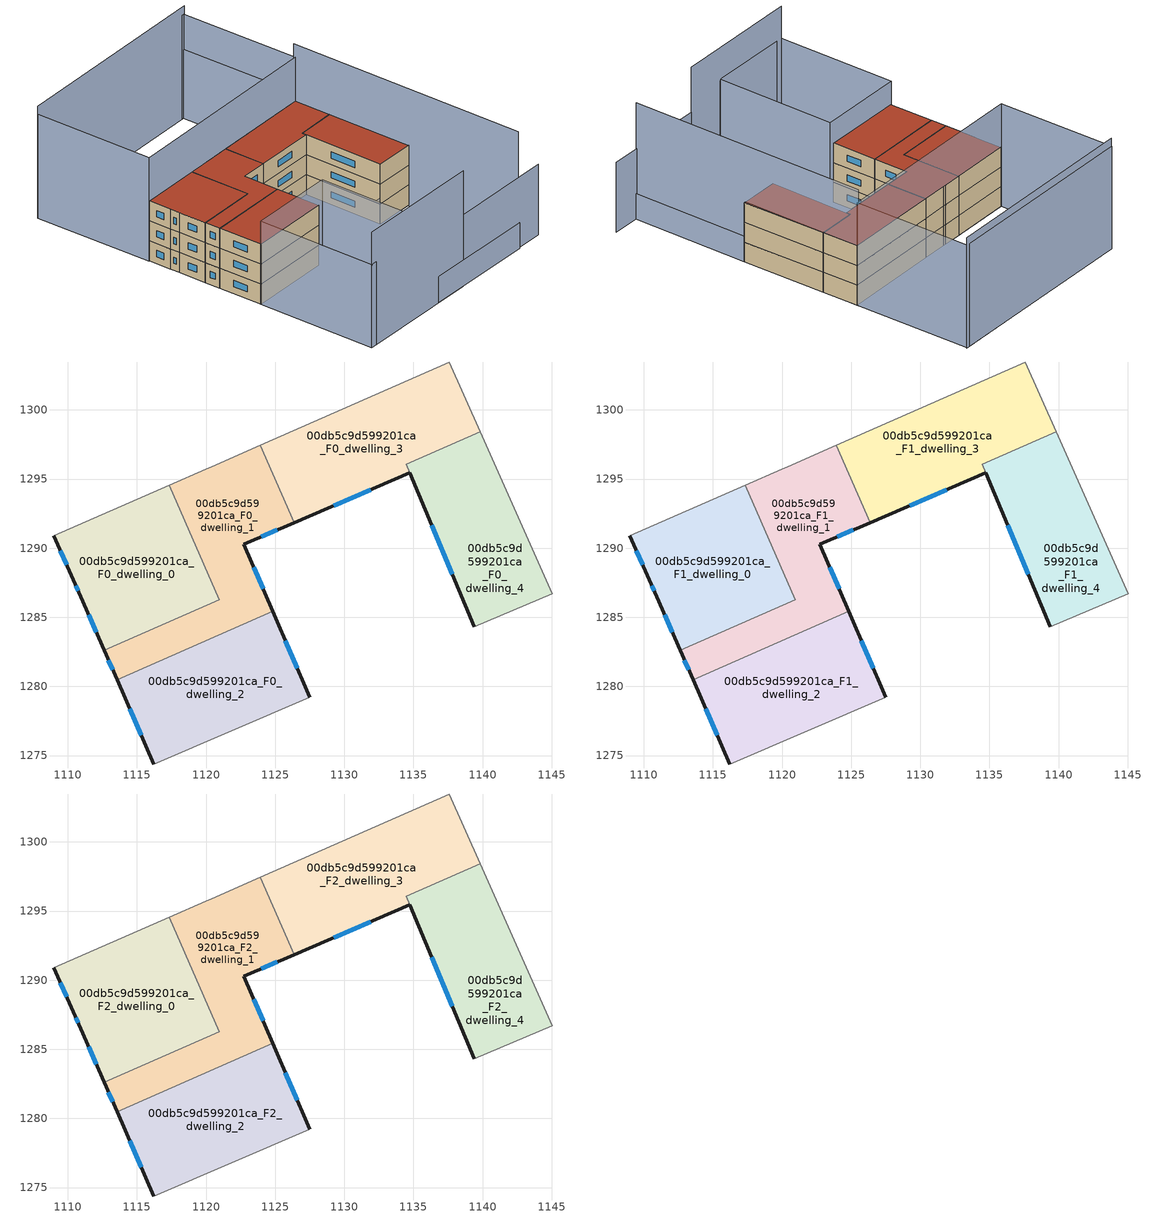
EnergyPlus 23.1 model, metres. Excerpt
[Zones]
00db5c9d599201ca_F0_dwelling_0
 floor ground (EU_floor_Construction): 1117.33,1294.55 1120.97,1286.29 1112.63,1282.62 1110.93,1286.5 1110.39,1287.71 1108.99,1290.89 z0
 wall outside (EU_wall_Construction): 1108.99,1290.89 1110.39,1287.71 1110.93,1286.5 1112.63,1282.62 z0:3
 wall adiabatic (EU_wall_Construction): 1117.33,1294.55 1108.99,1290.89 z0:3
 wall to 00db5c9d599201ca_F0_dwelling_1 (EU_wall_Construction): 1112.63,1282.62 1120.97,1286.29 1117.33,1294.55 z0:3
 window (EU_Window_Construction): 1109.47,1289.81 1109.91,1288.8 / 1111.51,1285.18 1112.05,1283.94 / 1110.57,1287.3 1110.74,1286.91 z1.02:1.98
00db5c9d599201ca_F0_dwelling_1
 floor ground (EU_floor_Construction): 1123.94,1297.45 1126.4,1291.86 1122.74,1290.28 1124.83,1285.42 1113.57,1280.47 1112.63,1282.62 1120.97,1286.29 1117.33,1294.55 1119.99,1295.72 1120.4,1295.89 z0
 wall outside (EU_wall_Construction): 1124.83,1285.42 1122.74,1290.28 1126.4,1291.86 / 1112.63,1282.62 1113.57,1280.47 z0:3
 wall adiabatic (EU_wall_Construction): 1123.94,1297.45 1120.4,1295.89 1119.99,1295.72 1117.33,1294.55 z0:3
 wall to 00db5c9d599201ca_F0_dwelling_3 (EU_wall_Construction): 1126.4,1291.86 1123.94,1297.45 z0:3
 wall to 00db5c9d599201ca_F0_dwelling_2 (EU_wall_Construction): 1113.57,1280.47 1124.83,1285.42 z0:3
 window (EU_Window_Construction): 1123.99,1290.82 1125.16,1291.32 / 1124.12,1287.08 1123.46,1288.63 / 1112.95,1281.89 1113.25,1281.2 z1.02:1.98
00db5c9d599201ca_F0_dwelling_2
 floor ground (EU_floor_Construction): 1124.83,1285.42 1127.51,1279.21 1116.23,1274.39 1113.57,1280.47 z0
 wall outside (EU_wall_Construction): 1127.51,1279.21 1124.83,1285.42 / 1113.57,1280.47 1116.23,1274.39 z0:3
 wall adiabatic (EU_wall_Construction): 1116.23,1274.39 1127.51,1279.21 z0:3
 window (EU_Window_Construction): 1126.6,1281.33 1125.74,1283.31 / 1114.47,1278.4 1115.32,1276.46 z1.02:1.98
00db5c9d599201ca_F0_dwelling_3
 floor ground (EU_floor_Construction): 1137.59,1303.47 1139.83,1298.42 1134.47,1296.07 1134.73,1295.45 1126.4,1291.86 1123.94,1297.45 z0
 wall outside (EU_wall_Construction): 1126.4,1291.86 1134.73,1295.45 z0:3
 wall adiabatic (EU_wall_Construction): 1139.83,1298.42 1137.59,1303.47 1123.94,1297.45 z0:3
 wall to 00db5c9d599201ca_F0_dwelling_4 (EU_wall_Construction): 1134.48,1296.07 1139.83,1298.42 / 1134.73,1295.45 1134.47,1296.07 z0:3
 window (EU_Window_Construction): 1129.23,1293.08 1131.9,1294.23 z1.02:1.98
00db5c9d599201ca_F0_dwelling_4
 floor ground (EU_floor_Construction): 1139.83,1298.42 1145.03,1286.72 1139.41,1284.31 1134.74,1295.45 1134.47,1296.07 z0
 wall outside (EU_wall_Construction): 1134.74,1295.45 1139.41,1284.31 z0:3
 wall adiabatic (EU_wall_Construction): 1139.41,1284.31 1145.03,1286.72 1139.83,1298.42 z0:3
 window (EU_Window_Construction): 1136.33,1291.66 1137.82,1288.1 z1.02:1.98
00db5c9d599201ca_F1_dwelling_0
 floor to 00db5c9d599201ca_F0_dwelling_0 (EU_floor_Construction): 1117.33,1294.55 1120.97,1286.29 1112.63,1282.62 1110.93,1286.5 1110.38,1287.71 1108.99,1290.89 z3
 wall outside (EU_wall_Construction): 1108.99,1290.89 1110.39,1287.71 1110.93,1286.5 1112.63,1282.62 z3:6
 wall adiabatic (EU_wall_Construction): 1117.33,1294.55 1108.99,1290.89 z3:6
 wall to 00db5c9d599201ca_F1_dwelling_1 (EU_wall_Construction): 1112.63,1282.62 1120.97,1286.29 1117.33,1294.55 z3:6
 window (EU_Window_Construction): 1109.47,1289.81 1109.91,1288.8 / 1111.51,1285.18 1112.05,1283.94 / 1110.57,1287.3 1110.74,1286.91 z4.02:4.98
00db5c9d599201ca_F1_dwelling_1
 floor to 00db5c9d599201ca_F0_dwelling_1 (EU_floor_Construction): 1123.94,1297.45 1126.4,1291.86 1122.74,1290.28 1124.83,1285.42 1113.57,1280.47 1112.63,1282.62 1120.97,1286.29 1117.33,1294.55 1119.99,1295.72 1120.4,1295.89 z3
 wall outside (EU_wall_Construction): 1124.83,1285.42 1122.74,1290.28 1126.4,1291.86 / 1112.63,1282.62 1113.57,1280.47 z3:6
 wall adiabatic (EU_wall_Construction): 1123.94,1297.45 1120.4,1295.89 1119.99,1295.72 1117.33,1294.55 z3:6
 wall to 00db5c9d599201ca_F1_dwelling_3 (EU_wall_Construction): 1126.4,1291.86 1123.94,1297.45 z3:6
 wall to 00db5c9d599201ca_F1_dwelling_2 (EU_wall_Construction): 1113.57,1280.47 1124.83,1285.42 z3:6
 window (EU_Window_Construction): 1123.99,1290.82 1125.16,1291.32 / 1124.12,1287.08 1123.46,1288.63 / 1112.95,1281.89 1113.25,1281.2 z4.02:4.98
00db5c9d599201ca_F1_dwelling_2
 floor to 00db5c9d599201ca_F0_dwelling_2 (EU_floor_Construction): 1124.83,1285.42 1127.51,1279.21 1116.23,1274.39 1113.57,1280.47 z3
 wall outside (EU_wall_Construction): 1127.51,1279.21 1124.83,1285.42 / 1113.57,1280.47 1116.23,1274.39 z3:6
 wall adiabatic (EU_wall_Construction): 1116.23,1274.39 1127.51,1279.21 z3:6
 window (EU_Window_Construction): 1126.6,1281.33 1125.74,1283.31 / 1114.47,1278.4 1115.32,1276.46 z4.02:4.98
00db5c9d599201ca_F1_dwelling_3
 floor to 00db5c9d599201ca_F0_dwelling_3 (EU_floor_Construction): 1137.59,1303.47 1139.83,1298.42 1134.47,1296.07 1134.73,1295.45 1126.4,1291.86 1123.94,1297.45 z3
 wall outside (EU_wall_Construction): 1126.4,1291.86 1134.73,1295.45 z3:6
 wall adiabatic (EU_wall_Construction): 1139.83,1298.42 1137.59,1303.47 1123.94,1297.45 z3:6
 wall to 00db5c9d599201ca_F1_dwelling_4 (EU_wall_Construction): 1134.48,1296.07 1139.83,1298.42 / 1134.73,1295.45 1134.47,1296.07 z3:6
 window (EU_Window_Construction): 1129.23,1293.08 1131.9,1294.23 z4.02:4.98
00db5c9d599201ca_F1_dwelling_4
 floor to 00db5c9d599201ca_F0_dwelling_4 (EU_floor_Construction): 1139.83,1298.42 1145.03,1286.72 1139.41,1284.31 1134.74,1295.45 1134.47,1296.07 z3
 wall outside (EU_wall_Construction): 1134.74,1295.45 1139.41,1284.31 z3:6
 wall adiabatic (EU_wall_Construction): 1139.41,1284.31 1145.03,1286.72 1139.83,1298.42 z3:6
 window (EU_Window_Construction): 1136.33,1291.66 1137.82,1288.1 z4.02:4.98
00db5c9d599201ca_F2_dwelling_0
 floor to 00db5c9d599201ca_F1_dwelling_0 (EU_floor_Construction): 1117.33,1294.55 1120.97,1286.29 1112.63,1282.62 1110.93,1286.5 1110.38,1287.71 1108.99,1290.89 z6
 wall outside (EU_wall_Construction): 1108.99,1290.89 1110.39,1287.71 1110.93,1286.5 1112.63,1282.62 z6:9
 wall adiabatic (EU_wall_Construction): 1117.33,1294.55 1108.99,1290.89 z6:9
 wall to 00db5c9d599201ca_F2_dwelling_1 (EU_wall_Construction): 1112.63,1282.62 1120.97,1286.29 1117.33,1294.55 z6:9
 window (EU_Window_Construction): 1109.47,1289.81 1109.91,1288.8 / 1111.51,1285.18 1112.05,1283.94 / 1110.57,1287.3 1110.74,1286.91 z7.02:7.98
 roof outside (EU_roof_Construction): 1120.97,1286.29 1117.33,1294.55 1108.99,1290.89 1110.39,1287.71 1110.93,1286.5 1112.63,1282.62 z9
00db5c9d599201ca_F2_dwelling_1
 floor to 00db5c9d599201ca_F1_dwelling_1 (EU_floor_Construction): 1123.94,1297.45 1126.4,1291.86 1122.74,1290.28 1124.83,1285.42 1113.57,1280.47 1112.63,1282.62 1120.97,1286.29 1117.33,1294.55 1119.99,1295.72 1120.4,1295.89 z6
 wall outside (EU_wall_Construction): 1124.83,1285.42 1122.74,1290.28 1126.4,1291.86 / 1112.63,1282.62 1113.57,1280.47 z6:9
 wall adiabatic (EU_wall_Construction): 1123.94,1297.45 1120.4,1295.89 1119.99,1295.72 1117.33,1294.55 z6:9
 wall to 00db5c9d599201ca_F2_dwelling_3 (EU_wall_Construction): 1126.4,1291.86 1123.94,1297.45 z6:9
 wall to 00db5c9d599201ca_F2_dwelling_2 (EU_wall_Construction): 1113.57,1280.47 1124.83,1285.42 z6:9
 window (EU_Window_Construction): 1123.99,1290.82 1125.16,1291.32 / 1124.12,1287.08 1123.46,1288.63 / 1112.95,1281.89 1113.25,1281.2 z7.02:7.98
 roof outside (EU_roof_Construction): 1124.83,1285.42 1122.74,1290.28 1126.4,1291.86 1123.94,1297.45 1120.4,1295.89 1119.99,1295.72 1117.33,1294.55 1120.97,1286.29 1112.63,1282.62 1113.57,1280.47 z9
00db5c9d599201ca_F2_dwelling_2
 floor to 00db5c9d599201ca_F1_dwelling_2 (EU_floor_Construction): 1124.83,1285.42 1127.51,1279.21 1116.23,1274.39 1113.57,1280.47 z6
 wall outside (EU_wall_Construction): 1127.51,1279.21 1124.83,1285.42 / 1113.57,1280.47 1116.23,1274.39 z6:9
 wall adiabatic (EU_wall_Construction): 1116.23,1274.39 1127.51,1279.21 z6:9
 window (EU_Window_Construction): 1126.6,1281.33 1125.74,1283.31 / 1114.47,1278.4 1115.32,1276.46 z7.02:7.98
 roof outside (EU_roof_Construction): 1127.51,1279.21 1124.83,1285.42 1113.57,1280.47 1116.23,1274.39 z9
00db5c9d599201ca_F2_dwelling_3
 floor to 00db5c9d599201ca_F1_dwelling_3 (EU_floor_Construction): 1137.59,1303.47 1139.83,1298.42 1134.47,1296.07 1134.73,1295.45 1126.4,1291.86 1123.94,1297.45 z6
 wall outside (EU_wall_Construction): 1126.4,1291.86 1134.73,1295.45 z6:9
 wall adiabatic (EU_wall_Construction): 1139.83,1298.42 1137.59,1303.47 1123.94,1297.45 z6:9
 wall to 00db5c9d599201ca_F2_dwelling_4 (EU_wall_Construction): 1134.48,1296.07 1139.83,1298.42 / 1134.73,1295.45 1134.47,1296.07 z6:9
 window (EU_Window_Construction): 1129.23,1293.08 1131.9,1294.23 z7.02:7.98
 roof outside (EU_roof_Construction): 1134.73,1295.45 1134.47,1296.07 1139.83,1298.42 1137.59,1303.47 1123.94,1297.45 1126.4,1291.86 z9
00db5c9d599201ca_F2_dwelling_4
 floor to 00db5c9d599201ca_F1_dwelling_4 (EU_floor_Construction): 1139.83,1298.42 1145.03,1286.72 1139.41,1284.31 1134.74,1295.45 1134.47,1296.07 z6
 wall outside (EU_wall_Construction): 1134.74,1295.45 1139.41,1284.31 z6:9
 wall adiabatic (EU_wall_Construction): 1139.41,1284.31 1145.03,1286.72 1139.83,1298.42 z6:9
 window (EU_Window_Construction): 1136.33,1291.66 1137.82,1288.1 z7.02:7.98
 roof outside (EU_roof_Construction): 1145.03,1286.72 1139.83,1298.42 1134.48,1296.07 1134.74,1295.45 1139.41,1284.31 z9
shading: 1123.31,1257.81 1141.14,1265.54 z0:17.4; 1141.13,1265.64 1155.91,1271.98 z0:10.6; 1135.35,1263.04 1123.33,1257.82 / 1123.33,1257.82 1116.16,1274.36 / 1116.16,1274.36 1128.18,1279.58 / 1128.18,1279.58 1135.35,1263.04 z0:12.5; 1128.97,1279.84 1145.05,1286.73 / 1145.05,1286.73 1152.12,1270.22 / 1152.12,1270.22 1136.03,1263.33 / 1136.03,1263.33 1128.97,1279.84 z0:3.9; 1151.96,1270.26 1137.51,1303.65 z0:17.6; 1137.59,1303.47 1108.9,1290.83 / 1108.9,1290.83 1101.65,1307.29 / 1101.65,1307.29 1130.35,1319.92 / 1130.35,1319.92 1137.59,1303.47 z0:15.6; 1137.53,1303.41 1130.26,1319.89 z0:10.4; 1130.44,1319.96 1101.69,1307.27 z0:16.8
[Building]
EU S2 Campaign: North Axis=0; Terrain=City; Solar Distribution=FullExterior
[Site:Location]
Vienna: Latitude=48; Longitude=16.5; Time Zone=1; Elevation=183
[SizingPeriod:WeatherFileDays]
AnnualSizingPeriod: Begin Month=1; Begin Day of Month=1; End Month=12; End Day of Month=31; Day of Week for Start Day=Monday; Use Weather File Daylight Saving Period=No; Use Weather File Rain and Snow Indicators=No
[MATERIAL]
EU_InternalMass_Material: Roughness=MediumRough; Thickness=0.1; Conductivity=1; Density=1800; Specific Heat=900; Thermal Absorptance=0.9; Solar Absorptance=0.7; Visible Absorptance=0.7
[MATERIAL:NOMASS] Roughness=MediumRough; Thermal Absorptance=0.9; Solar Absorptance=0.7; Visible Absorptance=0.7
Name | Thermal Resistance
EU_wall_NoMass | 0.942466
EU_roof_NoMass | 0.551687
EU_floor_NoMass | 0.66527
[WINDOWMATERIAL:SIMPLEGLAZINGSYSTEM]
EU_Window_SimpleGlazing: UFactor=2.03367; Solar Heat Gain Coefficient=0.65; Visible Transmittance=0.65
[CONSTRUCTION]
EU_wall_Construction: EU_wall_NoMass
EU_roof_Construction: EU_roof_NoMass
EU_floor_Construction: EU_floor_NoMass
EU_Window_Construction: EU_Window_SimpleGlazing
EU_InternalMass_Construction: EU_InternalMass_Material
[ZONE] Type=1; Multiplier=1; Ceiling Height=autocalculate; Floor Area=autocalculate; Part of Total Floor Area=Yes
Name | Volume
00db5c9d599201ca_F0_dwelling_0; 00db5c9d599201ca_F1_dwelling_0; 00db5c9d599201ca_F2_dwelling_0 | 246.927
00db5c9d599201ca_F0_dwelling_1; 00db5c9d599201ca_F1_dwelling_1; 00db5c9d599201ca_F2_dwelling_1 | 246.913
00db5c9d599201ca_F0_dwelling_2; 00db5c9d599201ca_F1_dwelling_2; 00db5c9d599201ca_F2_dwelling_2 | 246.896
00db5c9d599201ca_F0_dwelling_3; 00db5c9d599201ca_F1_dwelling_3; 00db5c9d599201ca_F2_dwelling_3 | 264.275
00db5c9d599201ca_F0_dwelling_4; 00db5c9d599201ca_F1_dwelling_4; 00db5c9d599201ca_F2_dwelling_4 | 229.523
[INTERNALMASS] Construction=EU_InternalMass_Construction
Name | Zone or ZoneList | Surface Area
00db5c9d599201ca_F0_dwelling_0_EU_InternalMass | 00db5c9d599201ca_F0_dwelling_0 | 82.3093
00db5c9d599201ca_F0_dwelling_1_EU_InternalMass | 00db5c9d599201ca_F0_dwelling_1 | 82.3044
00db5c9d599201ca_F0_dwelling_2_EU_InternalMass | 00db5c9d599201ca_F0_dwelling_2 | 82.2979
00db5c9d599201ca_F0_dwelling_3_EU_InternalMass | 00db5c9d599201ca_F0_dwelling_3 | 88.0961
00db5c9d599201ca_F0_dwelling_4_EU_InternalMass | 00db5c9d599201ca_F0_dwelling_4 | 76.5073
00db5c9d599201ca_F1_dwelling_0_EU_InternalMass | 00db5c9d599201ca_F1_dwelling_0 | 82.3093
00db5c9d599201ca_F1_dwelling_1_EU_InternalMass | 00db5c9d599201ca_F1_dwelling_1 | 82.3044
00db5c9d599201ca_F1_dwelling_2_EU_InternalMass | 00db5c9d599201ca_F1_dwelling_2 | 82.2979
00db5c9d599201ca_F1_dwelling_3_EU_InternalMass | 00db5c9d599201ca_F1_dwelling_3 | 88.0961
00db5c9d599201ca_F1_dwelling_4_EU_InternalMass | 00db5c9d599201ca_F1_dwelling_4 | 76.5073
00db5c9d599201ca_F2_dwelling_0_EU_InternalMass | 00db5c9d599201ca_F2_dwelling_0 | 82.3093
00db5c9d599201ca_F2_dwelling_1_EU_InternalMass | 00db5c9d599201ca_F2_dwelling_1 | 82.3044
00db5c9d599201ca_F2_dwelling_2_EU_InternalMass | 00db5c9d599201ca_F2_dwelling_2 | 82.2979
00db5c9d599201ca_F2_dwelling_3_EU_InternalMass | 00db5c9d599201ca_F2_dwelling_3 | 88.0961
00db5c9d599201ca_F2_dwelling_4_EU_InternalMass | 00db5c9d599201ca_F2_dwelling_4 | 76.5073
[OTHEREQUIPMENT] Fuel Type=Electricity; Design Level Calculation Method=Watts/Area; Power per Zone Floor Area=1; Fraction Latent=0; Fraction Radiant=0; Fraction Lost=0; Carbon Dioxide Generation Rate=0; EndUse Subcategory=EU_Step8_InternalGains
Name | Zone or ZoneList or Space or SpaceList | Schedule
EU_Step8_InternalGain_00db5c9d599201ca_F0_dwelling_0_f000 | 00db5c9d599201ca_F0_dwelling_0 | EU_Step8_GainSchedule_00db5c9d599201ca_F0_dwelling_0_f000
EU_Step8_InternalGain_00db5c9d599201ca_F0_dwelling_1_f000 | 00db5c9d599201ca_F0_dwelling_1 | EU_Step8_GainSchedule_00db5c9d599201ca_F0_dwelling_1_f000
EU_Step8_InternalGain_00db5c9d599201ca_F0_dwelling_2_f000 | 00db5c9d599201ca_F0_dwelling_2 | EU_Step8_GainSchedule_00db5c9d599201ca_F0_dwelling_2_f000
EU_Step8_InternalGain_00db5c9d599201ca_F0_dwelling_3_f000 | 00db5c9d599201ca_F0_dwelling_3 | EU_Step8_GainSchedule_00db5c9d599201ca_F0_dwelling_3_f000
EU_Step8_InternalGain_00db5c9d599201ca_F0_dwelling_4_f000 | 00db5c9d599201ca_F0_dwelling_4 | EU_Step8_GainSchedule_00db5c9d599201ca_F0_dwelling_4_f000
EU_Step8_InternalGain_00db5c9d599201ca_F1_dwelling_0_f000 | 00db5c9d599201ca_F1_dwelling_0 | EU_Step8_GainSchedule_00db5c9d599201ca_F1_dwelling_0_f000
EU_Step8_InternalGain_00db5c9d599201ca_F1_dwelling_1_f000 | 00db5c9d599201ca_F1_dwelling_1 | EU_Step8_GainSchedule_00db5c9d599201ca_F1_dwelling_1_f000
EU_Step8_InternalGain_00db5c9d599201ca_F1_dwelling_2_f000 | 00db5c9d599201ca_F1_dwelling_2 | EU_Step8_GainSchedule_00db5c9d599201ca_F1_dwelling_2_f000
EU_Step8_InternalGain_00db5c9d599201ca_F1_dwelling_3_f000 | 00db5c9d599201ca_F1_dwelling_3 | EU_Step8_GainSchedule_00db5c9d599201ca_F1_dwelling_3_f000
EU_Step8_InternalGain_00db5c9d599201ca_F1_dwelling_4_f000 | 00db5c9d599201ca_F1_dwelling_4 | EU_Step8_GainSchedule_00db5c9d599201ca_F1_dwelling_4_f000
EU_Step8_InternalGain_00db5c9d599201ca_F2_dwelling_0_f000 | 00db5c9d599201ca_F2_dwelling_0 | EU_Step8_GainSchedule_00db5c9d599201ca_F2_dwelling_0_f000
EU_Step8_InternalGain_00db5c9d599201ca_F2_dwelling_1_f000 | 00db5c9d599201ca_F2_dwelling_1 | EU_Step8_GainSchedule_00db5c9d599201ca_F2_dwelling_1_f000
EU_Step8_InternalGain_00db5c9d599201ca_F2_dwelling_2_f000 | 00db5c9d599201ca_F2_dwelling_2 | EU_Step8_GainSchedule_00db5c9d599201ca_F2_dwelling_2_f000
EU_Step8_InternalGain_00db5c9d599201ca_F2_dwelling_3_f000 | 00db5c9d599201ca_F2_dwelling_3 | EU_Step8_GainSchedule_00db5c9d599201ca_F2_dwelling_3_f000
EU_Step8_InternalGain_00db5c9d599201ca_F2_dwelling_4_f000 | 00db5c9d599201ca_F2_dwelling_4 | EU_Step8_GainSchedule_00db5c9d599201ca_F2_dwelling_4_f000
[ZONEVENTILATION:DESIGNFLOWRATE] Schedule=EU_AlwaysOn; Design Flow Rate Calculation Method=AirChanges/Hour; Air Changes per Hour=0.530523; Ventilation Type=Natural; Fan Pressure Rise=0; Fan Total Efficiency=1; Constant Term Coefficient=1; Temperature Term Coefficient=0; Velocity Term Coefficient=0; Velocity Squared Term Coefficient=0; Minimum Indoor Temperature=-100; Maximum Indoor Temperature=100; Delta Temperature=-100; Minimum Outdoor Temperature=-100; Maximum Outdoor Temperature=100; Maximum Wind Speed=40
Name | Zone or ZoneList or Space or SpaceList
EU_ConstantAir_00db5c9d599201ca_F0_dwelling_0 | 00db5c9d599201ca_F0_dwelling_0
EU_ConstantAir_00db5c9d599201ca_F0_dwelling_1 | 00db5c9d599201ca_F0_dwelling_1
EU_ConstantAir_00db5c9d599201ca_F0_dwelling_2 | 00db5c9d599201ca_F0_dwelling_2
EU_ConstantAir_00db5c9d599201ca_F0_dwelling_3 | 00db5c9d599201ca_F0_dwelling_3
EU_ConstantAir_00db5c9d599201ca_F0_dwelling_4 | 00db5c9d599201ca_F0_dwelling_4
EU_ConstantAir_00db5c9d599201ca_F1_dwelling_0 | 00db5c9d599201ca_F1_dwelling_0
EU_ConstantAir_00db5c9d599201ca_F1_dwelling_1 | 00db5c9d599201ca_F1_dwelling_1
EU_ConstantAir_00db5c9d599201ca_F1_dwelling_2 | 00db5c9d599201ca_F1_dwelling_2
EU_ConstantAir_00db5c9d599201ca_F1_dwelling_3 | 00db5c9d599201ca_F1_dwelling_3
EU_ConstantAir_00db5c9d599201ca_F1_dwelling_4 | 00db5c9d599201ca_F1_dwelling_4
EU_ConstantAir_00db5c9d599201ca_F2_dwelling_0 | 00db5c9d599201ca_F2_dwelling_0
EU_ConstantAir_00db5c9d599201ca_F2_dwelling_1 | 00db5c9d599201ca_F2_dwelling_1
EU_ConstantAir_00db5c9d599201ca_F2_dwelling_2 | 00db5c9d599201ca_F2_dwelling_2
EU_ConstantAir_00db5c9d599201ca_F2_dwelling_3 | 00db5c9d599201ca_F2_dwelling_3
EU_ConstantAir_00db5c9d599201ca_F2_dwelling_4 | 00db5c9d599201ca_F2_dwelling_4
[HVACTEMPLATE:THERMOSTAT] Constant Heating Setpoint=20; Constant Cooling Setpoint=50
EU_HeatOnly_00db5c9d599201ca_F0_dwelling_0; EU_HeatOnly_00db5c9d599201ca_F0_dwelling_1; EU_HeatOnly_00db5c9d599201ca_F0_dwelling_2; EU_HeatOnly_00db5c9d599201ca_F0_dwelling_3; EU_HeatOnly_00db5c9d599201ca_F0_dwelling_4; EU_HeatOnly_00db5c9d599201ca_F1_dwelling_0; EU_HeatOnly_00db5c9d599201ca_F1_dwelling_1; EU_HeatOnly_00db5c9d599201ca_F1_dwelling_2; EU_HeatOnly_00db5c9d599201ca_F1_dwelling_3; EU_HeatOnly_00db5c9d599201ca_F1_dwelling_4; EU_HeatOnly_00db5c9d599201ca_F2_dwelling_0; EU_HeatOnly_00db5c9d599201ca_F2_dwelling_1; EU_HeatOnly_00db5c9d599201ca_F2_dwelling_2; EU_HeatOnly_00db5c9d599201ca_F2_dwelling_3; EU_HeatOnly_00db5c9d599201ca_F2_dwelling_4
[HVACTEMPLATE:ZONE:IDEALLOADSAIRSYSTEM] System Availability Schedule=EU_AlwaysOn; Maximum Heating Supply Air Temperature=50; Minimum Cooling Supply Air Temperature=13; Maximum Heating Supply Air Humidity Ratio=0.0156; Minimum Cooling Supply Air Humidity Ratio=0.0077; Heating Limit=NoLimit; Cooling Limit=NoLimit; Heating Availability Schedule=EU_AlwaysOn; Cooling Availability Schedule=EU_CoolingOff; Dehumidification Control Type=ConstantSensibleHeatRatio; Cooling Sensible Heat Ratio=0.7; Dehumidification Setpoint=60; Humidification Control Type=None; Humidification Setpoint=30; Outdoor Air Method=None; Outdoor Air Flow Rate per Person=0.00944; Outdoor Air Flow Rate per Zone Floor Area=0; Outdoor Air Flow Rate per Zone=0; Demand Controlled Ventilation Type=None; Outdoor Air Economizer Type=NoEconomizer; Heat Recovery Type=None; Sensible Heat Recovery Effectiveness=0.7; Latent Heat Recovery Effectiveness=0.65
Name | Template Thermostat
00db5c9d599201ca_F0_dwelling_0 | EU_HeatOnly_00db5c9d599201ca_F0_dwelling_0
00db5c9d599201ca_F0_dwelling_1 | EU_HeatOnly_00db5c9d599201ca_F0_dwelling_1
00db5c9d599201ca_F0_dwelling_2 | EU_HeatOnly_00db5c9d599201ca_F0_dwelling_2
00db5c9d599201ca_F0_dwelling_3 | EU_HeatOnly_00db5c9d599201ca_F0_dwelling_3
00db5c9d599201ca_F0_dwelling_4 | EU_HeatOnly_00db5c9d599201ca_F0_dwelling_4
00db5c9d599201ca_F1_dwelling_0 | EU_HeatOnly_00db5c9d599201ca_F1_dwelling_0
00db5c9d599201ca_F1_dwelling_1 | EU_HeatOnly_00db5c9d599201ca_F1_dwelling_1
00db5c9d599201ca_F1_dwelling_2 | EU_HeatOnly_00db5c9d599201ca_F1_dwelling_2
00db5c9d599201ca_F1_dwelling_3 | EU_HeatOnly_00db5c9d599201ca_F1_dwelling_3
00db5c9d599201ca_F1_dwelling_4 | EU_HeatOnly_00db5c9d599201ca_F1_dwelling_4
00db5c9d599201ca_F2_dwelling_0 | EU_HeatOnly_00db5c9d599201ca_F2_dwelling_0
00db5c9d599201ca_F2_dwelling_1 | EU_HeatOnly_00db5c9d599201ca_F2_dwelling_1
00db5c9d599201ca_F2_dwelling_2 | EU_HeatOnly_00db5c9d599201ca_F2_dwelling_2
00db5c9d599201ca_F2_dwelling_3 | EU_HeatOnly_00db5c9d599201ca_F2_dwelling_3
00db5c9d599201ca_F2_dwelling_4 | EU_HeatOnly_00db5c9d599201ca_F2_dwelling_4
[SIZING:ZONE] Zone Cooling Design Supply Air Temperature Input Method=SupplyAirTemperature; Zone Cooling Design Supply Air Temperature=13; Zone Heating Design Supply Air Temperature Input Method=SupplyAirTemperature; Zone Heating Design Supply Air Temperature=50; Zone Cooling Design Supply Air Humidity Ratio=0.008; Zone Heating Design Supply Air Humidity Ratio=0.008; Cooling Design Air Flow Method=DesignDay; Cooling Design Air Flow Rate=0; Cooling Minimum Air Flow per Zone Floor Area=0.000762; Cooling Minimum Air Flow=0; Cooling Minimum Air Flow Fraction=0.2; Heating Design Air Flow Method=DesignDay; Heating Design Air Flow Rate=0; Heating Maximum Air Flow per Zone Floor Area=0.002032; Heating Maximum Air Flow=0.141576; Heating Maximum Air Flow Fraction=0.3; Account for Dedicated Outdoor Air System=No; Dedicated Outdoor Air System Control Strategy=NeutralSupplyAir; Dedicated Outdoor Air Low Setpoint Temperature for Design=autosize; Dedicated Outdoor Air High Setpoint Temperature for Design=autosize; Zone Load Sizing Method=Sensible Load Only No Latent Load; Zone Latent Cooling Design Supply Air Humidity Ratio Input Method=HumidityRatioDifference; Zone Cooling Design Supply Air Humidity Ratio Difference=0.005; Zone Latent Heating Design Supply Air Humidity Ratio Input Method=HumidityRatioDifference; Zone Humidification Design Supply Air Humidity Ratio Difference=0.005
00db5c9d599201ca_F0_dwelling_0; 00db5c9d599201ca_F0_dwelling_1; 00db5c9d599201ca_F0_dwelling_2; 00db5c9d599201ca_F0_dwelling_3; 00db5c9d599201ca_F0_dwelling_4; 00db5c9d599201ca_F1_dwelling_0; 00db5c9d599201ca_F1_dwelling_1; 00db5c9d599201ca_F1_dwelling_2; 00db5c9d599201ca_F1_dwelling_3; 00db5c9d599201ca_F1_dwelling_4; 00db5c9d599201ca_F2_dwelling_0; 00db5c9d599201ca_F2_dwelling_1; 00db5c9d599201ca_F2_dwelling_2; 00db5c9d599201ca_F2_dwelling_3; 00db5c9d599201ca_F2_dwelling_4
[SCHEDULE:CONSTANT]
Name | Hourly Value
EU_AlwaysOn | 1
EU_CoolingOff | 0
[SCHEDULE:FILE] Column Number=1; Rows to Skip at Top=0; Number of Hours of Data=8760; Column Separator=Comma; Interpolate to Timestep=No; Minutes per Item=60; Adjust Schedule for Daylight Savings=Yes
Name | File
EU_Step8_GainSchedule_00db5c9d599201ca_F0_dwelling_0_f000 | ../../schedules/00db5c9d599201ca/00db5c9d599201ca_F0_dwelling_0_f000_gain.csv
EU_Step8_GainSchedule_00db5c9d599201ca_F0_dwelling_1_f000 | ../../schedules/00db5c9d599201ca/00db5c9d599201ca_F0_dwelling_1_f000_gain.csv
EU_Step8_GainSchedule_00db5c9d599201ca_F0_dwelling_2_f000 | ../../schedules/00db5c9d599201ca/00db5c9d599201ca_F0_dwelling_2_f000_gain.csv
EU_Step8_GainSchedule_00db5c9d599201ca_F0_dwelling_3_f000 | ../../schedules/00db5c9d599201ca/00db5c9d599201ca_F0_dwelling_3_f000_gain.csv
EU_Step8_GainSchedule_00db5c9d599201ca_F0_dwelling_4_f000 | ../../schedules/00db5c9d599201ca/00db5c9d599201ca_F0_dwelling_4_f000_gain.csv
EU_Step8_GainSchedule_00db5c9d599201ca_F1_dwelling_0_f000 | ../../schedules/00db5c9d599201ca/00db5c9d599201ca_F1_dwelling_0_f000_gain.csv
EU_Step8_GainSchedule_00db5c9d599201ca_F1_dwelling_1_f000 | ../../schedules/00db5c9d599201ca/00db5c9d599201ca_F1_dwelling_1_f000_gain.csv
EU_Step8_GainSchedule_00db5c9d599201ca_F1_dwelling_2_f000 | ../../schedules/00db5c9d599201ca/00db5c9d599201ca_F1_dwelling_2_f000_gain.csv
EU_Step8_GainSchedule_00db5c9d599201ca_F1_dwelling_3_f000 | ../../schedules/00db5c9d599201ca/00db5c9d599201ca_F1_dwelling_3_f000_gain.csv
EU_Step8_GainSchedule_00db5c9d599201ca_F1_dwelling_4_f000 | ../../schedules/00db5c9d599201ca/00db5c9d599201ca_F1_dwelling_4_f000_gain.csv
EU_Step8_GainSchedule_00db5c9d599201ca_F2_dwelling_0_f000 | ../../schedules/00db5c9d599201ca/00db5c9d599201ca_F2_dwelling_0_f000_gain.csv
EU_Step8_GainSchedule_00db5c9d599201ca_F2_dwelling_1_f000 | ../../schedules/00db5c9d599201ca/00db5c9d599201ca_F2_dwelling_1_f000_gain.csv
EU_Step8_GainSchedule_00db5c9d599201ca_F2_dwelling_2_f000 | ../../schedules/00db5c9d599201ca/00db5c9d599201ca_F2_dwelling_2_f000_gain.csv
EU_Step8_GainSchedule_00db5c9d599201ca_F2_dwelling_3_f000 | ../../schedules/00db5c9d599201ca/00db5c9d599201ca_F2_dwelling_3_f000_gain.csv
EU_Step8_GainSchedule_00db5c9d599201ca_F2_dwelling_4_f000 | ../../schedules/00db5c9d599201ca/00db5c9d599201ca_F2_dwelling_4_f000_gain.csv
